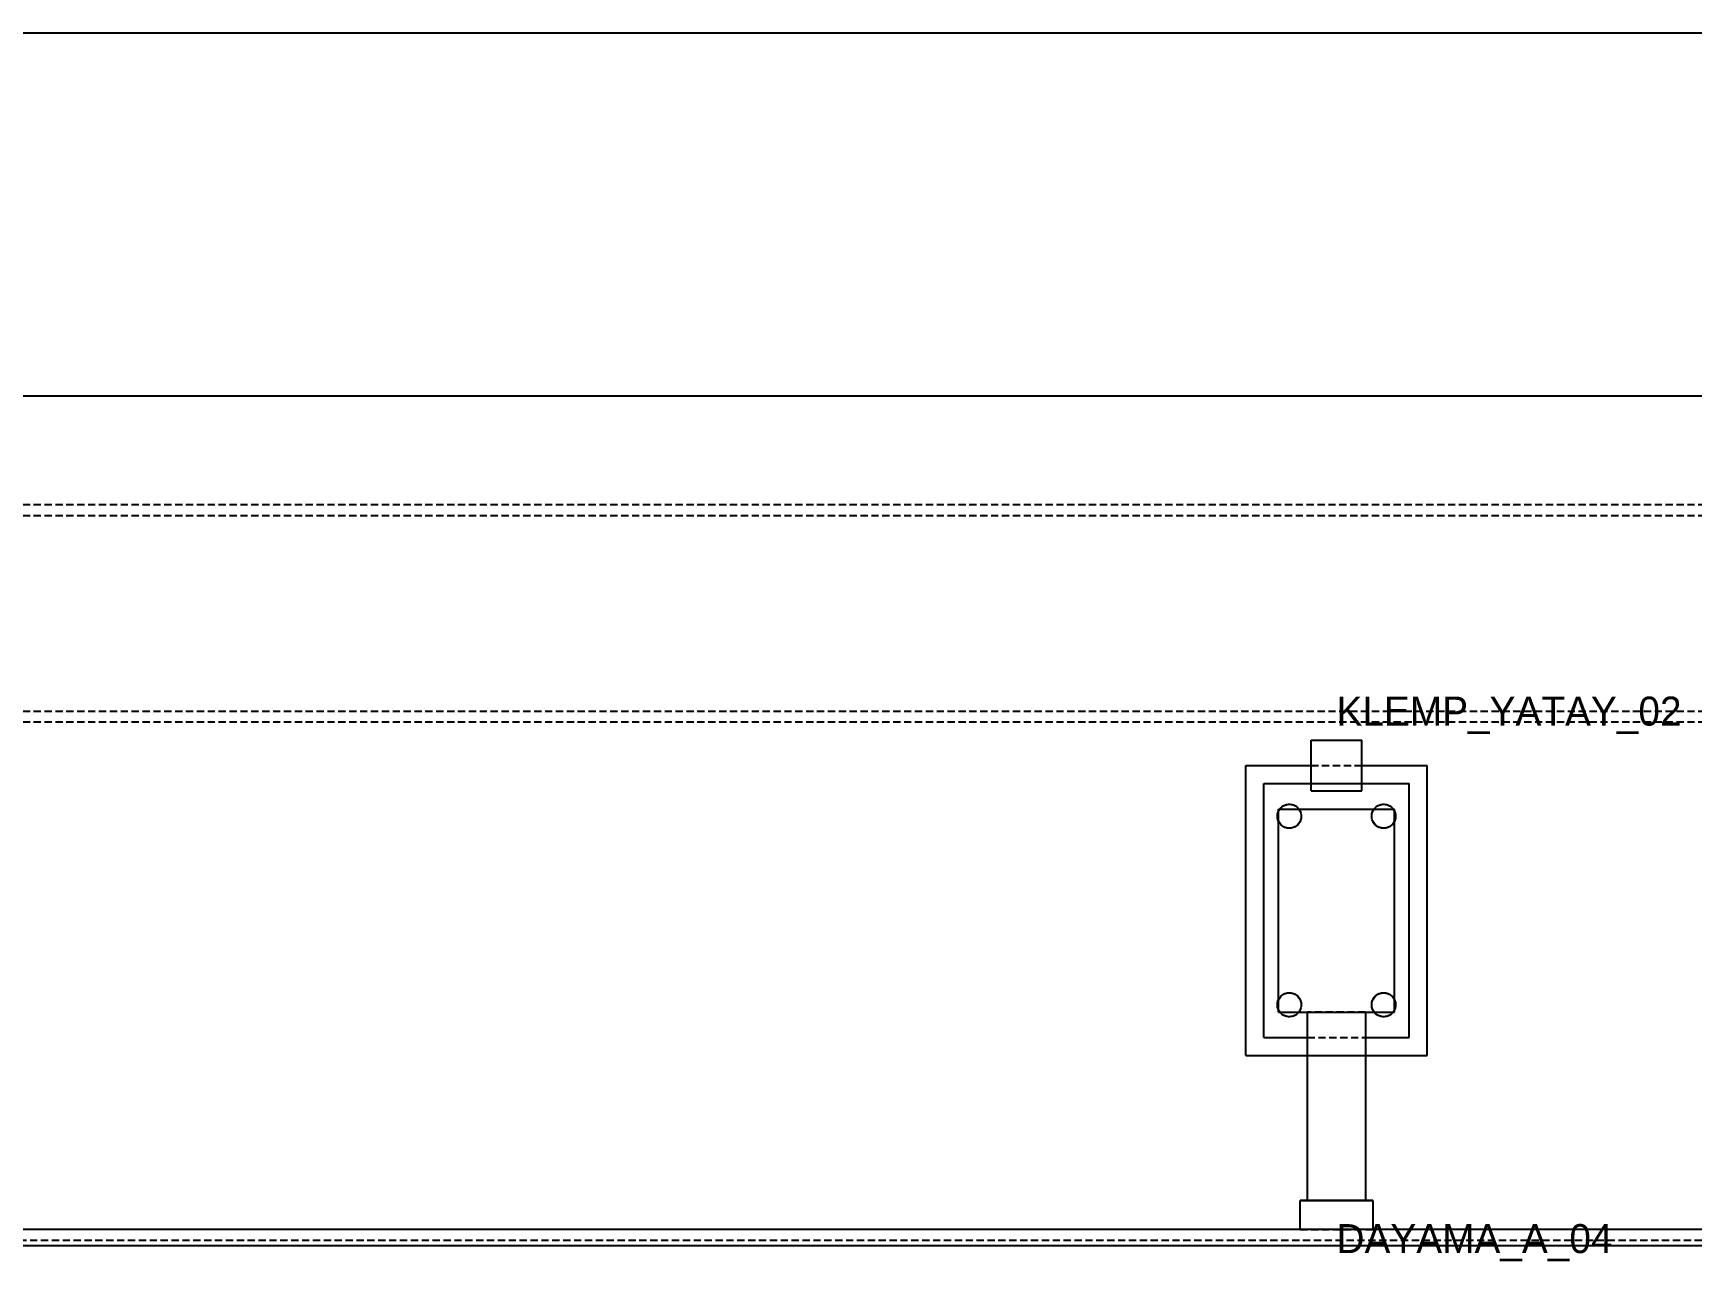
# Model space of a CAD drawing. Header units: metres. Extents: x -200 to 3000, y -1652 to 380.
# Drawn here: x 1185.9 to 1643.2, y 41.1 to 380 of the extents above; entities that cross this region are included whole.
import ezdxf

# ---------------------------------------------------------------- set-up
doc = ezdxf.new("R2010")
doc.units = ezdxf.units.M
doc.linetypes.add('DASHED2', pattern=[3, 2, -1])
for name, color, linetype in [('GIZLI', 8, 'DASHED2'), ('GORUNEN', 7, 'Continuous'), ('SINIR', 1, 'Continuous'), ('TEGET', 9, 'Continuous'), ('YAZI', 3, 'Continuous')]:
    doc.layers.add(name, color=color, linetype=linetype)

msp = doc.modelspace()

# ---------------------------------------------------------------- linework, layer by layer
at = {"layer": 'GIZLI'}
for points in [[(-100, 280), (2300, 280)], [(-80, 250), (2280, 250)], [(-80, 250), (2280, 250)], [(-80, 247), (2280, 247)], [(-80, 247), (2280, 247)], [(-80, 193), (2280, 193)], [(-80, 193), (2280, 193)], [(-80, 190), (2280, 190)], [(-80, 190), (2280, 190)], [(1538.25, 171), (1538.25, 185)], [(1538.25, 185), (1552.25, 185)], [(1552.25, 171), (1552.25, 185)], [(1520.25, 98), (1520.25, 178)], [(1520.25, 178), (1570.25, 178)], [(1538.25, 178), (1552.25, 178)], [(1570.25, 98), (1570.25, 178)], [(1525.25, 103), (1525.25, 173)], [(1525.25, 173), (1565.25, 173)], [(1538.25, 173), (1552.25, 173)], [(1538.25, 171), (1552.25, 171)], [(1565.25, 103), (1565.25, 173)], [(1528.95, 164), (1528.966, 164.329), (1529.015, 164.654), (1529.097, 164.973), (1529.209, 165.282), (1529.352, 165.578), (1529.523, 165.859), (1529.722, 166.121), (1529.946, 166.362), (1530.192, 166.58), (1530.46, 166.772), (1530.745, 166.937), (1531.044, 167.072), (1531.356, 167.177), (1531.677, 167.25), (1532.003, 167.291), (1532.332, 167.299), (1532.66, 167.274), (1532.984, 167.217), (1533.301, 167.128), (1533.607, 167.008), (1533.9, 166.858), (1534.176, 166.679), (1534.434, 166.474), (1534.669, 166.245), (1534.881, 165.993), (1535.066, 165.721), (1535.223, 165.432), (1535.351, 165.129), (1535.448, 164.814), (1535.513, 164.492), (1535.546, 164.164), (1535.546, 163.836), (1535.513, 163.508), (1535.448, 163.186), (1535.351, 162.871), (1535.223, 162.568), (1535.066, 162.279), (1534.881, 162.007), (1534.669, 161.755), (1534.434, 161.526), (1534.176, 161.321), (1533.9, 161.142), (1533.607, 160.992), (1533.301, 160.872), (1532.984, 160.783), (1532.66, 160.726), (1532.332, 160.701), (1532.003, 160.709), (1531.677, 160.75), (1531.356, 160.823), (1531.044, 160.928), (1530.745, 161.063), (1530.46, 161.228), (1530.192, 161.42), (1529.946, 161.638), (1529.722, 161.879), (1529.523, 162.141), (1529.352, 162.422), (1529.209, 162.718), (1529.097, 163.027), (1529.015, 163.346), (1528.966, 163.671), (1528.95, 164)], [(1529.25, 166), (1529.625, 166)], [(1529.25, 165.375), (1529.25, 166)], [(1534.875, 166), (1535.06, 165.731), (1535.217, 165.445), (1535.345, 165.145), (1535.443, 164.834), (1535.51, 164.514), (1535.545, 164.19), (1535.547, 163.864), (1535.518, 163.539), (1535.456, 163.218), (1535.363, 162.906), (1535.24, 162.604), (1535.087, 162.315), (1534.907, 162.043), (1534.701, 161.79), (1534.471, 161.559), (1534.219, 161.352), (1533.948, 161.17), (1533.66, 161.016), (1533.359, 160.892), (1533.046, 160.797), (1532.726, 160.735), (1532.401, 160.703), (1532.075, 160.705), (1531.75, 160.738), (1531.431, 160.803), (1531.119, 160.9), (1530.818, 161.027), (1530.532, 161.183), (1530.262, 161.366), (1530.012, 161.575), (1529.783, 161.808), (1529.579, 162.062), (1529.4, 162.336), (1529.25, 162.625)], [(1529.25, 165.375), (1529.36, 165.592), (1529.485, 165.801), (1529.625, 166)], [(1529.25, 162.625), (1529.25, 165.375)], [(1529.625, 166), (1534.875, 166)], [(1534.875, 166), (1555.625, 166)], [(1554.95, 164), (1554.966, 164.329), (1555.015, 164.654), (1555.097, 164.973), (1555.209, 165.282), (1555.352, 165.578), (1555.523, 165.859), (1555.722, 166.121), (1555.946, 166.362), (1556.192, 166.58), (1556.46, 166.772), (1556.745, 166.937), (1557.044, 167.072), (1557.356, 167.177), (1557.677, 167.25), (1558.003, 167.291), (1558.332, 167.299), (1558.66, 167.274), (1558.984, 167.217), (1559.301, 167.128), (1559.607, 167.008), (1559.9, 166.858), (1560.176, 166.679), (1560.434, 166.474), (1560.669, 166.245), (1560.881, 165.993), (1561.066, 165.721), (1561.223, 165.432), (1561.351, 165.129), (1561.448, 164.814), (1561.513, 164.492), (1561.546, 164.164), (1561.546, 163.836), (1561.513, 163.508), (1561.448, 163.186), (1561.351, 162.871), (1561.223, 162.568), (1561.066, 162.279), (1560.881, 162.007), (1560.669, 161.755), (1560.434, 161.526), (1560.176, 161.321), (1559.9, 161.142), (1559.607, 160.992), (1559.301, 160.872), (1558.984, 160.783), (1558.66, 160.726), (1558.332, 160.701), (1558.003, 160.709), (1557.677, 160.75), (1557.356, 160.823), (1557.044, 160.928), (1556.745, 161.063), (1556.46, 161.228), (1556.192, 161.42), (1555.946, 161.638), (1555.722, 161.879), (1555.523, 162.141), (1555.352, 162.422), (1555.209, 162.718), (1555.097, 163.027), (1555.015, 163.346), (1554.966, 163.671), (1554.95, 164)], [(1554.95, 164), (1554.964, 164.307), (1555.007, 164.61), (1555.078, 164.909), (1555.176, 165.2), (1555.3, 165.48), (1555.451, 165.748), (1555.625, 166)], [(1555.625, 166), (1560.875, 166)], [(1560.875, 166), (1561.25, 166)], [(1560.875, 166), (1561.015, 165.801), (1561.14, 165.592), (1561.25, 165.375)], [(1561.25, 165.375), (1561.25, 166)], [(1561.25, 162.625), (1561.25, 165.375)], [(1529.25, 113.375), (1529.25, 162.625)], [(1561.25, 162.625), (1561.103, 162.342), (1560.929, 162.073), (1560.73, 161.823), (1560.508, 161.594), (1560.265, 161.387), (1560.003, 161.204), (1559.724, 161.048), (1559.432, 160.919), (1559.128, 160.819), (1558.817, 160.749), (1558.5, 160.709), (1558.18, 160.701), (1557.862, 160.723), (1557.546, 160.776), (1557.238, 160.859), (1556.939, 160.972), (1556.652, 161.113), (1556.381, 161.281), (1556.126, 161.474), (1555.892, 161.691), (1555.68, 161.93), (1555.492, 162.188), (1555.329, 162.464), (1555.195, 162.753), (1555.088, 163.055), (1555.012, 163.365), (1554.965, 163.681), (1554.95, 164)], [(1561.25, 113.375), (1561.25, 162.625)], [(1528.95, 112), (1528.966, 112.329), (1529.015, 112.654), (1529.097, 112.973), (1529.209, 113.282), (1529.352, 113.578), (1529.523, 113.859), (1529.722, 114.121), (1529.946, 114.362), (1530.192, 114.58), (1530.46, 114.772), (1530.745, 114.937), (1531.044, 115.072), (1531.356, 115.177), (1531.677, 115.25), (1532.003, 115.291), (1532.332, 115.299), (1532.66, 115.274), (1532.984, 115.217), (1533.301, 115.128), (1533.607, 115.008), (1533.9, 114.858), (1534.176, 114.679), (1534.434, 114.474), (1534.669, 114.245), (1534.881, 113.993), (1535.066, 113.721), (1535.223, 113.432), (1535.351, 113.129), (1535.448, 112.814), (1535.513, 112.492), (1535.546, 112.164), (1535.546, 111.836), (1535.513, 111.508), (1535.448, 111.186), (1535.351, 110.871), (1535.223, 110.568), (1535.066, 110.279), (1534.881, 110.007), (1534.669, 109.755), (1534.434, 109.526), (1534.176, 109.321), (1533.9, 109.142), (1533.607, 108.992), (1533.301, 108.872), (1532.984, 108.783), (1532.66, 108.726), (1532.332, 108.701), (1532.003, 108.709), (1531.677, 108.75), (1531.356, 108.823), (1531.044, 108.928), (1530.745, 109.063), (1530.46, 109.228), (1530.192, 109.42), (1529.946, 109.638), (1529.722, 109.879), (1529.523, 110.141), (1529.352, 110.422), (1529.209, 110.718), (1529.097, 111.027), (1529.015, 111.346), (1528.966, 111.671), (1528.95, 112)], [(1529.25, 113.375), (1529.4, 113.664), (1529.579, 113.938), (1529.783, 114.192), (1530.012, 114.425), (1530.262, 114.634), (1530.532, 114.817), (1530.818, 114.973), (1531.119, 115.1), (1531.431, 115.197), (1531.75, 115.262), (1532.075, 115.295), (1532.401, 115.297), (1532.726, 115.265), (1533.046, 115.203), (1533.359, 115.108), (1533.66, 114.984), (1533.948, 114.83), (1534.219, 114.648), (1534.471, 114.441), (1534.701, 114.21), (1534.907, 113.957), (1535.087, 113.685), (1535.24, 113.396), (1535.363, 113.094), (1535.456, 112.782), (1535.518, 112.461), (1535.547, 112.136), (1535.545, 111.81), (1535.51, 111.486), (1535.443, 111.166), (1535.345, 110.855), (1535.217, 110.555), (1535.06, 110.269), (1534.875, 110)], [(1554.95, 112), (1554.965, 112.319), (1555.012, 112.635), (1555.088, 112.945), (1555.195, 113.247), (1555.329, 113.536), (1555.492, 113.812), (1555.68, 114.07), (1555.892, 114.309), (1556.126, 114.526), (1556.381, 114.719), (1556.652, 114.887), (1556.939, 115.028), (1557.238, 115.141), (1557.546, 115.224), (1557.862, 115.277), (1558.18, 115.299), (1558.5, 115.291), (1558.817, 115.251), (1559.128, 115.181), (1559.432, 115.081), (1559.724, 114.952), (1560.003, 114.796), (1560.265, 114.613), (1560.508, 114.406), (1560.73, 114.177), (1560.929, 113.927), (1561.103, 113.658), (1561.25, 113.375)], [(1554.95, 112), (1554.966, 112.329), (1555.015, 112.654), (1555.097, 112.973), (1555.209, 113.282), (1555.352, 113.578), (1555.523, 113.859), (1555.722, 114.121), (1555.946, 114.362), (1556.192, 114.58), (1556.46, 114.772), (1556.745, 114.937), (1557.044, 115.072), (1557.356, 115.177), (1557.677, 115.25), (1558.003, 115.291), (1558.332, 115.299), (1558.66, 115.274), (1558.984, 115.217), (1559.301, 115.128), (1559.607, 115.008), (1559.9, 114.858), (1560.176, 114.679), (1560.434, 114.474), (1560.669, 114.245), (1560.881, 113.993), (1561.066, 113.721), (1561.223, 113.432), (1561.351, 113.129), (1561.448, 112.814), (1561.513, 112.492), (1561.546, 112.164), (1561.546, 111.836), (1561.513, 111.508), (1561.448, 111.186), (1561.351, 110.871), (1561.223, 110.568), (1561.066, 110.279), (1560.881, 110.007), (1560.669, 109.755), (1560.434, 109.526), (1560.176, 109.321), (1559.9, 109.142), (1559.607, 108.992), (1559.301, 108.872), (1558.984, 108.783), (1558.66, 108.726), (1558.332, 108.701), (1558.003, 108.709), (1557.677, 108.75), (1557.356, 108.823), (1557.044, 108.928), (1556.745, 109.063), (1556.46, 109.228), (1556.192, 109.42), (1555.946, 109.638), (1555.722, 109.879), (1555.523, 110.141), (1555.352, 110.422), (1555.209, 110.718), (1555.097, 111.027), (1555.015, 111.346), (1554.966, 111.671), (1554.95, 112)], [(1529.25, 110.625), (1529.25, 113.375)], [(1529.25, 110), (1529.25, 110.625)], [(1529.625, 110), (1529.485, 110.199), (1529.36, 110.408), (1529.25, 110.625)], [(1529.25, 110), (1529.625, 110)], [(1529.625, 110), (1534.875, 110)], [(1534.875, 110), (1555.625, 110)], [(1553.25, 110), (1537.25, 110)], [(1537.25, 110), (1553.25, 110)], [(1555.625, 110), (1555.451, 110.252), (1555.3, 110.52), (1555.176, 110.8), (1555.078, 111.091), (1555.007, 111.39), (1554.964, 111.693), (1554.95, 112)], [(1555.625, 110), (1560.875, 110)], [(1561.25, 110.625), (1561.14, 110.408), (1561.015, 110.199), (1560.875, 110)], [(1560.875, 110), (1561.25, 110)], [(1561.25, 110.625), (1561.25, 113.375)], [(1561.25, 110), (1561.25, 110.625)], [(1525.25, 103), (1565.25, 103)], [(1537.25, 103), (1553.25, 103)], [(1520.25, 98), (1570.25, 98)], [(1537.25, 98), (1553.25, 98)], [(1535.25, 58), (1555.25, 58)], [(1553.25, 58), (1537.25, 58)], [(1537.25, 58), (1553.25, 58)], [(2090, 50), (150, 50)], [(2090, 50), (150, 50)], [(2090, 50), (150, 50)], [(2090, 47), (150, 47)], [(2090, 47), (150, 47)], [(2090, 47), (150, 47)], [(2090, 47), (150, 47)], [(1535.25, 50), (1555.25, 50)]]:
    msp.add_lwpolyline(points, dxfattribs=at)
at = {"layer": 'GORUNEN'}
for points in [[(-100, 280), (2300, 280)], [(1538.25, 171), (1538.25, 185)], [(1538.25, 185), (1552.25, 185)], [(1552.25, 171), (1552.25, 185)], [(1520.25, 98), (1520.25, 178)], [(1520.25, 178), (1538.25, 178)], [(1552.25, 178), (1570.25, 178)], [(1570.25, 98), (1570.25, 178)], [(1525.25, 103), (1525.25, 173)], [(1525.25, 173), (1538.25, 173)], [(1538.25, 171), (1552.25, 171)], [(1552.25, 173), (1565.25, 173)], [(1565.25, 103), (1565.25, 173)], [(1528.95, 164), (1528.962, 164.283), (1528.999, 164.564), (1529.059, 164.841), (1529.143, 165.112), (1529.25, 165.375)], [(1529.25, 110), (1529.25, 166)], [(1529.25, 166), (1561.25, 166)], [(1529.625, 166), (1529.831, 166.244), (1530.059, 166.468), (1530.308, 166.668), (1530.575, 166.843), (1530.857, 166.992), (1531.153, 167.112), (1531.459, 167.204), (1531.772, 167.265), (1532.09, 167.296), (1532.41, 167.296), (1532.728, 167.265), (1533.041, 167.204), (1533.347, 167.112), (1533.643, 166.992), (1533.925, 166.843), (1534.192, 166.668), (1534.441, 166.468), (1534.669, 166.244), (1534.875, 166)], [(1555.625, 166), (1555.831, 166.244), (1556.059, 166.468), (1556.308, 166.668), (1556.575, 166.843), (1556.857, 166.992), (1557.153, 167.112), (1557.459, 167.204), (1557.772, 167.265), (1558.09, 167.296), (1558.41, 167.296), (1558.728, 167.265), (1559.041, 167.204), (1559.347, 167.112), (1559.643, 166.992), (1559.925, 166.843), (1560.192, 166.668), (1560.441, 166.468), (1560.669, 166.244), (1560.875, 166)], [(1561.25, 110), (1561.25, 166)], [(1561.25, 165.375), (1561.367, 165.082), (1561.456, 164.78), (1561.516, 164.471), (1561.546, 164.157), (1561.546, 163.843), (1561.516, 163.529), (1561.456, 163.22), (1561.367, 162.918), (1561.25, 162.625)], [(1529.25, 162.625), (1529.143, 162.888), (1529.059, 163.159), (1528.999, 163.436), (1528.962, 163.717), (1528.95, 164)], [(1528.95, 112), (1528.962, 112.283), (1528.999, 112.564), (1529.059, 112.841), (1529.143, 113.112), (1529.25, 113.375)], [(1529.25, 110.625), (1529.143, 110.888), (1529.059, 111.159), (1528.999, 111.436), (1528.962, 111.717), (1528.95, 112)], [(1529.25, 110), (1561.25, 110)], [(1534.875, 110), (1534.669, 109.756), (1534.441, 109.532), (1534.192, 109.332), (1533.925, 109.157), (1533.643, 109.008), (1533.347, 108.888), (1533.041, 108.796), (1532.728, 108.735), (1532.41, 108.704), (1532.09, 108.704), (1531.772, 108.735), (1531.459, 108.796), (1531.153, 108.888), (1530.857, 109.008), (1530.575, 109.157), (1530.308, 109.332), (1530.059, 109.532), (1529.831, 109.756), (1529.625, 110)], [(1537.25, 58), (1537.25, 110)], [(1553.25, 110), (1553.25, 58)], [(1560.875, 110), (1560.669, 109.756), (1560.441, 109.532), (1560.192, 109.332), (1559.925, 109.157), (1559.643, 109.008), (1559.347, 108.888), (1559.041, 108.796), (1558.728, 108.735), (1558.41, 108.704), (1558.09, 108.704), (1557.772, 108.735), (1557.459, 108.796), (1557.153, 108.888), (1556.857, 109.008), (1556.575, 109.157), (1556.308, 109.332), (1556.059, 109.532), (1555.831, 109.756), (1555.625, 110)], [(1561.25, 113.375), (1561.367, 113.082), (1561.456, 112.78), (1561.516, 112.471), (1561.546, 112.157), (1561.546, 111.843), (1561.516, 111.529), (1561.456, 111.22), (1561.367, 110.918), (1561.25, 110.625)], [(1525.25, 103), (1537.25, 103)], [(1553.25, 103), (1565.25, 103)], [(1520.25, 98), (1537.25, 98)], [(1553.25, 98), (1570.25, 98)], [(1555.25, 58), (1535.25, 58)], [(1535.25, 50), (1535.25, 58)], [(1555.25, 58), (1555.25, 50)], [(2087, 50), (150, 50)], [(1555.25, 50), (1535.25, 50)]]:
    msp.add_lwpolyline(points, dxfattribs=at)
at = {"layer": 'SINIR'}
msp.add_lwpolyline([(-200, -1652), (3000, -1652), (3000, 380), (-200, 380)], close=True, dxfattribs=at)
at = {"layer": 'TEGET'}
msp.add_lwpolyline([(1985, 45.5), (1105.5, 45.5)], dxfattribs=at)

# ---------------------------------------------------------------- texts
at = {"layer": 'YAZI'}
for s, p in [('KLEMP_YATAY_02', (1545.25, 189)), ('DAYAMA_A_04', (1545.25, 43.5))]:
    msp.add_text(s, height=8, dxfattribs=at).set_placement(p)

doc.saveas('drawing.dxf')
